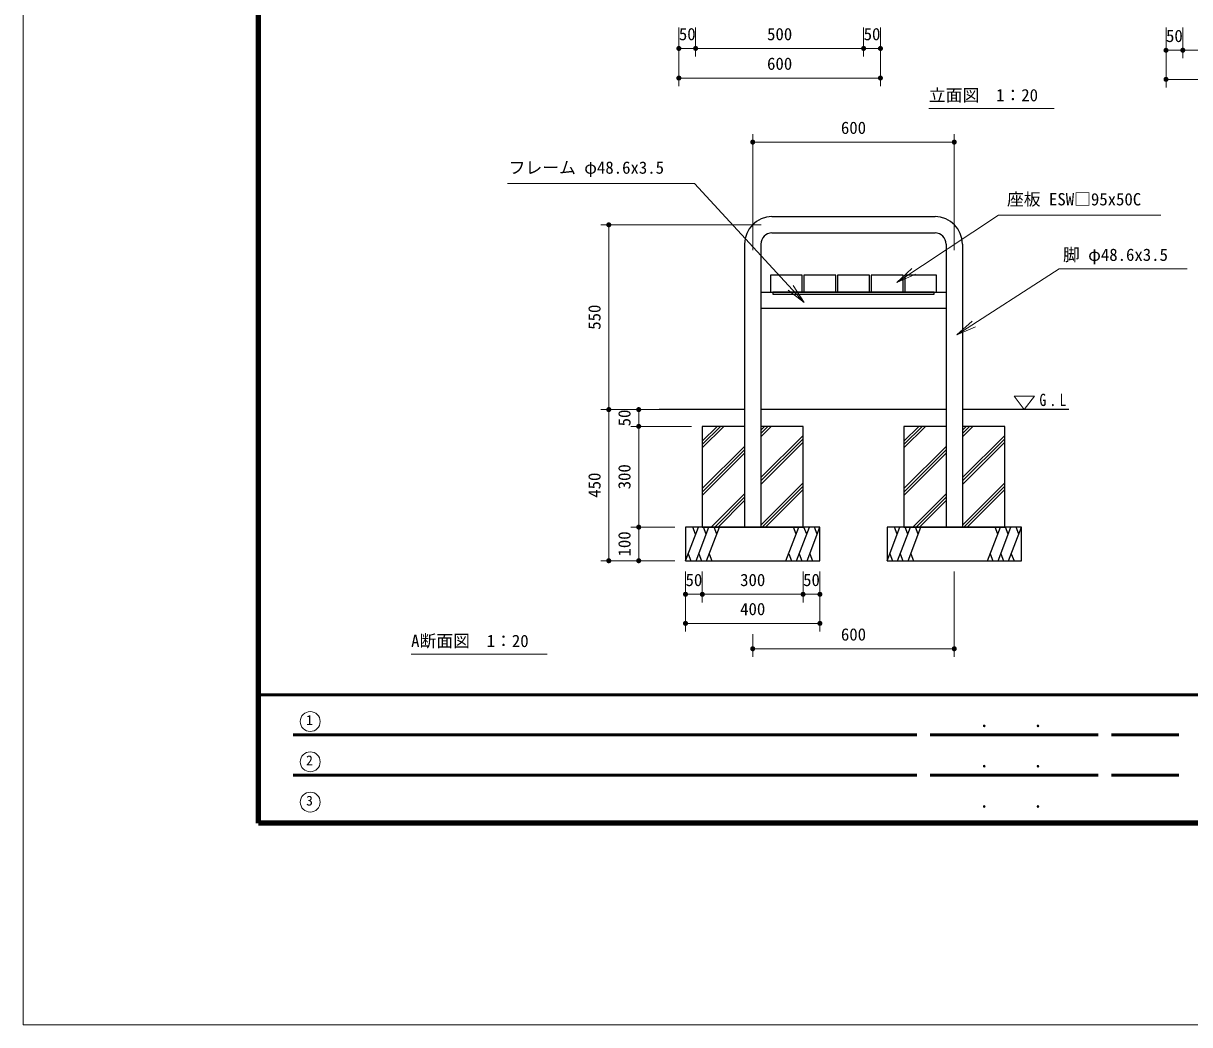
# Model space of a CAD drawing. Units: millimetres at full size, sheet at 1:20. Extents: x -400 to 8800, y -300 to 6240.
# Drawn here: x -400 to 3072, y -300 to 2681 of the extents above; entities that cross this region are included whole.
import ezdxf
from ezdxf.enums import TextEntityAlignment as Align

# ---------------------------------------------------------------- set-up
doc = ezdxf.new("R2010")
doc.units = ezdxf.units.MM
doc.header["$LTSCALE"] = 20
for name, color, linetype, lineweight in [('D-STR-DIM\u3000寸法線、寸法値', 7, 'Continuous', 13), ('D-STR-HTXT\u3000旗上げ', 7, 'Continuous', 13), ('D-STR-TXT\u3000文字列', 7, 'Continuous', 13), ('D-STR\u3000構造物外形線', 1, 'Continuous', 25), ('D-TTL-FRAM', 7, 'Continuous', 50), ('D-TTL-TXT', 7, 'Continuous', 13), ('V-nasSTD', 7, 'Continuous', 13)]:
    doc.layers.add(name, color=color, linetype=linetype, lineweight=lineweight)
doc.styles.add('ＭＳ ゴシック', font='')
doc.styles.get('ＭＳ ゴシック').set_extended_font_data('MS Gothic')

# ---------------------------------------------------------------- blocks, each defined once
blk = doc.blocks.new('filled_dot')
at = {"color": 0, "linetype": 'Continuous', "lineweight": -2, "const_width": 1.25}
blk.add_lwpolyline([(-0.625, 0, 1), (0.625, 0, 1)], format="xyb", close=True, dxfattribs=at)
blk = doc.blocks.new('open_arrow')
at = {"color": 0, "linetype": 'Continuous', "lineweight": -2}
blk.add_lwpolyline([(7.5, 1.25), (0, 0), (7.5, -1.25)], dxfattribs=at)

msp = doc.modelspace()

# ---------------------------------------------------------------- linework, layer by layer
at = {"layer": 'D-STR-DIM\u3000寸法線、寸法値'}
for p, q in [((1551.11, 2668.78), (1551.11, 2582.23)), ((1551.11, 2668.78), (1551.11, 2494.11)), ((1601.11, 2668.78), (1601.11, 2582.23)), ((1601.11, 2668.78), (1601.11, 2582.23)), ((2101.11, 2668.78), (2101.11, 2582.23)), ((2101.11, 2668.78), (2101.11, 2582.23)), ((2151.11, 2668.78), (2151.11, 2582.23)), ((2151.11, 2668.78), (2151.11, 2494.11)), ((3001.11, 2668.78), (3001.11, 2576.86)), ((3001.11, 2668.78), (3001.11, 2490.28)), ((3051.11, 2668.78), (3051.11, 2576.86)), ((3051.11, 2668.78), (3051.11, 2576.86)), ((1551.11, 2606.23), (1601.11, 2606.23)), ((1601.11, 2606.23), (2101.11, 2606.23)), ((2101.11, 2606.23), (2151.11, 2606.23)), ((3001.11, 2600.86), (3051.11, 2600.86)), ((3051.11, 2600.86), (3351.11, 2600.86)), ((1551.11, 2518.11), (2151.11, 2518.11)), ((3001.11, 2514.28), (3401.11, 2514.28)), ((1770.91, 2005.97), (1770.91, 2351.37)), ((1770.91, 2327.37), (2370.91, 2327.37)), ((2370.91, 2005.97), (2370.91, 2351.37)), ((1796.11, 2081.17), (1318.56, 2081.17)), ((1342.56, 2081.17), (1342.56, 1531.16)), ((1714.61, 1531.16), (1318.56, 1531.16)), ((1714.61, 1531.16), (1318.56, 1531.16)), ((1342.56, 1531.16), (1342.56, 1081.16)), ((1714.61, 1531.16), (1407.7, 1531.16)), ((1431.7, 1531.16), (1431.7, 1481.16)), ((1588.91, 1481.16), (1407.7, 1481.16)), ((1588.91, 1481.16), (1407.7, 1481.16)), ((1431.7, 1481.16), (1431.7, 1181.16)), ((1538.91, 1181.16), (1407.7, 1181.16)), ((1538.91, 1181.16), (1407.7, 1181.16)), ((1431.7, 1181.16), (1431.7, 1081.16)), ((1538.91, 1081.16), (1318.56, 1081.16)), ((1538.91, 1081.16), (1407.7, 1081.16)), ((1570.91, 1049.16), (1570.91, 957.24)), ((1570.91, 1049.16), (1570.91, 870.66)), ((1620.91, 1049.16), (1620.91, 957.24)), ((1620.91, 1049.16), (1620.91, 957.24)), ((1920.91, 1049.16), (1920.91, 957.24)), ((1920.91, 1049.16), (1920.91, 957.24)), ((1970.91, 1049.16), (1970.91, 957.24)), ((1970.91, 1049.16), (1970.91, 870.66)), ((2370.91, 1049.16), (2370.91, 795.04)), ((1570.91, 981.24), (1620.91, 981.24)), ((1620.91, 981.24), (1920.91, 981.24)), ((1920.91, 981.24), (1970.91, 981.24)), ((1570.91, 894.66), (1970.91, 894.66)), ((1770.91, 862.66), (1770.91, 795.04)), ((1770.91, 819.04), (2370.91, 819.04))]:
    msp.add_line(p, q, dxfattribs=at)
at = {"layer": 'D-STR-HTXT\u3000旗上げ'}
for points in [[(1924.52, 1849.52), (1597.83, 2204.52), (1589.83, 2204.52), (1041.3, 2204.52), (1288.46, 2204.52)], [(2199.91, 1909.66), (2502.09, 2110.22), (2510.09, 2110.22), (2985.47, 2110.22), (2767.91, 2110.22)], [(2378.73, 1753.24), (2683.2, 1950.2), (2691.2, 1950.2), (3063.85, 1950.2), (2899, 1950.2)]]:
    msp.add_lwpolyline(points, dxfattribs=at)
at = {"layer": 'D-STR-TXT\u3000文字列'}
for p, q in [((2295.33, 2427.88), (2668.04, 2427.88)), ((754.24, 803.12), (1158.9, 803.12))]:
    msp.add_line(p, q, dxfattribs=at)
at = {"layer": 'D-STR\u3000構造物外形線'}
for p, q in [((1828.11, 2105.46), (2314.47, 2105.46)), ((1827.63, 2056.86), (2314.2, 2056.86)), ((1746.61, 2023.97), (1746.61, 1181.16)), ((1795.21, 2023.97), (1795.21, 1181.16)), ((2346.61, 2023.97), (2346.61, 1181.16)), ((2395.21, 2023.97), (2395.21, 1181.16)), ((1795.21, 1881.16), (2346.61, 1881.16)), ((1795.21, 1832.56), (2346.61, 1832.56)), ((1746.61, 1531.16), (1492.55, 1531.16)), ((2346.61, 1531.16), (1795.21, 1531.16)), ((2711.64, 1531.16), (2395.21, 1531.16)), ((1620.91, 1437.13), (1664.94, 1481.16)), ((1620.91, 1427.13), (1674.94, 1481.16)), ((1620.91, 1417.13), (1684.94, 1481.16)), ((1795.21, 1470.01), (1806.37, 1481.16)), ((1795.21, 1460.01), (1816.37, 1481.16)), ((1795.21, 1450.01), (1826.37, 1481.16)), ((2220.91, 1437.13), (2264.94, 1481.16)), ((2220.91, 1427.13), (2274.94, 1481.16)), ((2220.91, 1417.13), (2284.94, 1481.16)), ((2395.21, 1470.01), (2406.37, 1481.16)), ((2395.21, 1460.01), (2416.37, 1481.16)), ((2395.21, 1450.01), (2426.37, 1481.16)), ((1795.21, 1328.59), (1920.91, 1454.29)), ((1795.21, 1318.59), (1920.91, 1444.29)), ((1795.21, 1308.59), (1920.91, 1434.29)), ((2395.21, 1328.59), (2520.91, 1454.29)), ((2395.21, 1318.59), (2520.91, 1444.29)), ((2395.21, 1308.59), (2520.91, 1434.29)), ((1620.91, 1295.71), (1746.61, 1421.41)), ((1620.91, 1285.71), (1746.61, 1411.41)), ((1620.91, 1275.71), (1746.61, 1401.41)), ((2220.91, 1295.71), (2346.61, 1421.41)), ((2220.91, 1285.71), (2346.61, 1411.41)), ((2220.91, 1275.71), (2346.61, 1401.41)), ((1795.21, 1187.17), (1920.91, 1312.87)), ((1799.21, 1181.16), (1920.91, 1302.87)), ((1809.21, 1181.16), (1920.91, 1292.87)), ((2395.21, 1187.17), (2520.91, 1312.87)), ((2399.21, 1181.16), (2520.91, 1302.87)), ((2409.21, 1181.16), (2520.91, 1292.87)), ((1647.79, 1181.16), (1746.61, 1279.99)), ((1657.79, 1181.16), (1746.61, 1269.99)), ((1667.79, 1181.16), (1746.61, 1259.99)), ((2247.79, 1181.16), (2346.61, 1279.99)), ((2257.79, 1181.16), (2346.61, 1269.99)), ((2267.79, 1181.16), (2346.61, 1259.99)), ((1570.91, 1081.16), (1609.16, 1181.16)), ((1601.16, 1160.23), (1593.15, 1181.16)), ((1602.24, 1081.16), (1640.49, 1181.16)), ((1632.48, 1160.23), (1624.47, 1181.16)), ((1633.56, 1081.16), (1671.81, 1181.16)), ((1663.81, 1160.23), (1655.8, 1181.16)), ((1870.01, 1081.16), (1908.26, 1181.16)), ((1900.25, 1160.23), (1892.25, 1181.16)), ((1901.34, 1081.16), (1939.59, 1181.16)), ((1931.58, 1160.23), (1923.57, 1181.16)), ((1932.66, 1081.16), (1970.91, 1181.16)), ((1962.91, 1160.23), (1954.9, 1181.16)), ((2170.91, 1081.16), (2209.16, 1181.16)), ((2201.16, 1160.23), (2193.15, 1181.16)), ((2202.24, 1081.16), (2240.49, 1181.16)), ((2232.48, 1160.23), (2224.47, 1181.16)), ((2233.56, 1081.16), (2271.81, 1181.16)), ((2263.81, 1160.23), (2255.8, 1181.16)), ((2470.01, 1081.16), (2508.26, 1181.16)), ((2500.25, 1160.23), (2492.25, 1181.16)), ((2501.34, 1081.16), (2539.59, 1181.16)), ((2531.58, 1160.23), (2523.57, 1181.16)), ((2532.66, 1081.16), (2570.91, 1181.16)), ((2562.91, 1160.23), (2554.9, 1181.16)), ((1578.92, 1102.1), (1586.93, 1081.16)), ((1610.25, 1102.1), (1618.26, 1081.16)), ((1641.57, 1102.1), (1649.58, 1081.16)), ((1878.02, 1102.1), (1886.03, 1081.16)), ((1909.35, 1102.1), (1917.35, 1081.16)), ((1940.67, 1102.1), (1948.68, 1081.16)), ((2178.92, 1102.1), (2186.93, 1081.16)), ((2210.25, 1102.1), (2218.26, 1081.16)), ((2241.57, 1102.1), (2249.58, 1081.16)), ((2478.02, 1102.1), (2486.03, 1081.16)), ((2509.35, 1102.1), (2517.35, 1081.16)), ((2540.67, 1102.1), (2548.68, 1081.16))]:
    msp.add_line(p, q, dxfattribs=at)
for points in [[(1823.41, 1881.16), (1918.41, 1881.16), (1918.41, 1931.16), (1823.41, 1931.16)], [(1923.41, 1881.16), (2018.41, 1881.16), (2018.41, 1931.16), (1923.41, 1931.16)], [(2023.41, 1881.16), (2118.41, 1881.16), (2118.41, 1931.16), (2023.41, 1931.16)], [(2123.41, 1881.16), (2218.41, 1881.16), (2218.41, 1931.16), (2123.41, 1931.16)], [(2223.41, 1881.16), (2318.41, 1881.16), (2318.41, 1931.16), (2223.41, 1931.16)], [(1904.93, 1875.16), (2310.91, 1875.16), (2310.91, 1881.16), (1830.91, 1881.16), (1830.91, 1875.16)], [(1570.91, 1081.16), (1970.91, 1081.16), (1970.91, 1181.16), (1570.91, 1181.16)], [(2170.91, 1081.16), (2570.91, 1081.16), (2570.91, 1181.16), (2170.91, 1181.16)]]:
    msp.add_lwpolyline(points, close=True, dxfattribs=at)
for points in [[(1746.61, 1481.16), (1620.91, 1481.16), (1620.91, 1181.16), (1920.91, 1181.16), (1920.91, 1481.16), (1795.21, 1481.16)], [(2346.61, 1481.16), (2220.91, 1481.16), (2220.91, 1181.16), (2520.91, 1181.16), (2520.91, 1481.16), (2395.21, 1481.16)]]:
    msp.add_lwpolyline(points, dxfattribs=at)
for centre, radius, start, end in [((1828.11, 2023.97), 81.5, 90, 180), ((2313.71, 2023.97), 81.5, 0, 90), ((1828.11, 2023.97), 32.9, 90, 180), ((2313.71, 2023.97), 32.9, 0, 90)]:
    msp.add_arc(centre, radius, start, end, dxfattribs=at)
at = {"layer": 'D-TTL-FRAM'}
for p, q in [((300, 682.44), (8100, 682.44)), ((2259.22, 562.44), (403.4, 562.44)), ((2799.22, 562.44), (2299.22, 562.44)), ((2839.22, 562.44), (3039.22, 562.44)), ((2259.22, 442.44), (403.4, 442.44)), ((2799.22, 442.44), (2299.22, 442.44)), ((2839.22, 442.44), (3039.22, 442.44))]:
    msp.add_line(p, q, dxfattribs=at)
at = {"layer": 'D-TTL-TXT'}
for centre in [(453.98, 602.53), (453.98, 482.53), (453.98, 362.53)]:
    msp.add_circle(centre, 29.61, dxfattribs=at)
at = {"layer": 'V-nasSTD'}
for p, q in [((2609.2, 1571.16), (2549.2, 1571.16)), ((2579.2, 1531.16), (2549.2, 1571.16)), ((2579.2, 1531.16), (2609.2, 1571.16))]:
    msp.add_line(p, q, dxfattribs=at)
msp.add_lwpolyline([(-400, -300), (-400, 6240), (8800, 6240), (8800, -300)], close=True, dxfattribs=at)
at = {"layer": 'V-nasSTD', "color": 3, "lineweight": 140}
msp.add_lwpolyline([(300, 300), (300, 5640), (8100, 5640), (8100, 300)], close=True, dxfattribs=at)

# ---------------------------------------------------------------- block references
at = {"layer": 'D-STR-DIM\u3000寸法線、寸法値', "xscale": 6, "yscale": 6}
for p in [(1551.11, 2606.23), (1601.11, 2606.23), (2101.11, 2606.23), (3001.11, 2600.86), (3051.11, 2600.86), (1551.11, 2518.11), (3001.11, 2514.28), (1770.91, 2327.37), (1570.91, 981.24), (1620.91, 981.24), (1920.91, 981.24), (1570.91, 894.66), (1770.91, 819.04)]:
    msp.add_blockref('filled_dot', p, dxfattribs=at)
for p, rotation in [((1601.11, 2606.23), 180), ((2101.11, 2606.23), 180), ((2151.11, 2606.23), 180), ((3051.11, 2600.86), 180), ((2151.11, 2518.11), 180), ((2370.91, 2327.37), 180), ((1342.56, 2081.17), 270), ((1342.56, 1531.16), 90), ((1342.56, 1531.16), 270), ((1431.7, 1531.16), 270), ((1431.7, 1481.16), 90), ((1431.7, 1481.16), 270), ((1431.7, 1181.16), 90), ((1431.7, 1181.16), 270), ((1342.56, 1081.16), 90), ((1431.7, 1081.16), 90), ((1620.91, 981.24), 180), ((1920.91, 981.24), 180), ((1970.91, 981.24), 180), ((1970.91, 894.66), 180), ((2370.91, 819.04), 180)]:
    msp.add_blockref('filled_dot', p, dxfattribs=dict(at, rotation=rotation))
at = {"layer": 'D-STR-HTXT\u3000旗上げ', "xscale": 8, "yscale": 8}
for p, rotation in [((2199.91, 1909.66), 33.6), ((1924.52, 1849.52), 132.6), ((2378.73, 1753.24), 32.9)]:
    msp.add_blockref('open_arrow', p, dxfattribs=dict(at, rotation=rotation))

# ---------------------------------------------------------------- texts
at = {"layer": 'D-STR-DIM\u3000寸法線、寸法値', "style": 'ＭＳ ゴシック'}
for s, p in [('50', (1576.11, 2648.98)), ('500', (1851.11, 2648.98)), ('50', (2126.11, 2648.98)), ('50', (3026.11, 2643.61)), ('600', (1851.11, 2560.86)), ('600', (2070.91, 2370.13)), ('50', (1595.91, 1024)), ('300', (1770.91, 1024)), ('50', (1945.91, 1024)), ('400', (1770.91, 937.42)), ('600', (2070.91, 861.8))]:
    msp.add_text(s, height=36.66, dxfattribs=at).set_placement(p, align=Align.MIDDLE_CENTER)
for s, p in [('550', (1299.8, 1806.17)), ('50', (1388.94, 1506.16)), ('300', (1388.94, 1331.16)), ('450', (1299.8, 1306.16)), ('100', (1388.94, 1131.16))]:
    msp.add_text(s, height=36.66, rotation=90, dxfattribs=at).set_placement(p, align=Align.MIDDLE_CENTER)
at = {"layer": 'D-STR-HTXT\u3000旗上げ', "style": 'ＭＳ ゴシック'}
for s, p in [('フレーム φ48.6x3.5', (1044.54, 2222.27)), ('座板 ESW□95x50C', (2527.84, 2127.98)), ('脚 φ48.6x3.5', (2694.44, 1962.84))]:
    msp.add_text(s, height=36.66, dxfattribs=at).set_placement(p, align=Align.BOTTOM_LEFT)
at = {"layer": 'D-STR-TXT\u3000文字列', "style": 'ＭＳ ゴシック'}
for s, p in [('立面図\u30001：20', (2295.33, 2437.88)), ('A断面図\u30001：20', (754.24, 813.12))]:
    msp.add_text(s, height=36.66, dxfattribs=at).set_placement(p, align=Align.BOTTOM_LEFT)
at = {"layer": 'D-TTL-FRAM', "style": 'ＭＳ ゴシック'}
for p in [(2445, 572.84), (2605, 572.84), (2445, 452.84), (2605, 452.84), (2445, 332.84), (2605, 332.84)]:
    msp.add_text('.', height=43.99, dxfattribs=at).set_placement(p, align=Align.BOTTOM_LEFT)
at = {"layer": 'D-TTL-TXT', "style": 'ＭＳ ゴシック'}
for s, p in [('1', (441.77, 583.52)), ('2', (441.77, 463.52)), ('3', (441.77, 343.52))]:
    msp.add_text(s, height=29.33, dxfattribs=at).set_placement(p, align=Align.BOTTOM_LEFT)
at = {"layer": 'V-nasSTD', "insert": (2624.47, 1541.16), "char_height": 36.66, "attachment_point": 7, "style": 'ＭＳ ゴシック'}
msp.add_mtext('\\T1.5;\\W0.8;G.L', dxfattribs=at)

doc.saveas('drawing.dxf')
